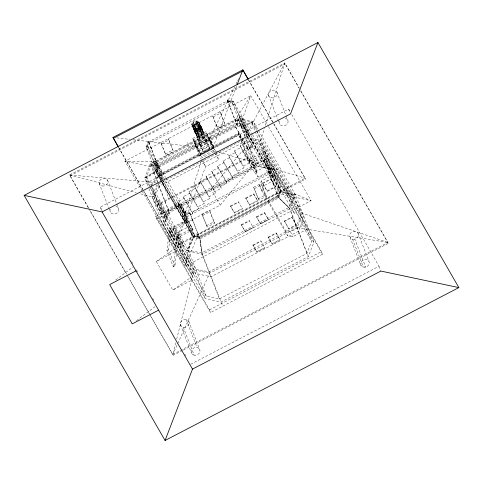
<?xml version="1.0" encoding="UTF-8"?>
<svg xmlns="http://www.w3.org/2000/svg" width="483" height="483" viewBox="0 0 483 483"><rect width="100%" height="100%" fill="white"/><g stroke="black" fill="none" stroke-linecap="round" stroke-linejoin="round"><path stroke-width="0.36" stroke-dasharray="2.42 1.81" d="M174.924 266.103L168.555 249.675L170.994 229.793L177.37 246.227L174.924 266.103L173.331 266.936L166.955 250.502L169.4 230.626L170.994 229.793L187.464 258.435L193.84 274.869L192.24 275.702L175.776 247.061L169.4 230.626L185.87 259.268L192.24 275.702M173.331 266.936L175.776 247.061L177.37 246.227L193.84 274.869M162.584 182.248L191.781 233.023L185.279 266.139L311.082 200.674L267.974 125.713M313.841 242.303L271.869 169.304L253.34 121.529L237.805 118.232L236.422 123.926L237.189 125.26L241.265 126.123L253.34 121.529L295.312 194.534L313.841 242.303L308.377 256.527L220.876 302.062L205.341 298.766L163.363 225.766L148.637 187.796M182.508 350.471L173.156 355.337L172.811 354.45L175.939 342.061M176.675 339.144L194.142 269.9L152.169 196.895L139.859 193.623M201.079 161.467L175.263 245.799L144.115 191.63M183.178 350.121L388.308 243.372L387.964 242.484L302.648 213.432L260.669 140.432L264.461 128.243M265.354 125.375L284.759 62.989L299.394 88.443M248.968 134.757L241.482 121.74L250.737 95.725L267.6 125.061M161.564 181.94L155.725 171.791L146.053 146.844L148.317 140.951L158.756 167.227L157.325 170.958L144.834 177.998L148.366 187.096M252.615 134.745L271.7 167.945L269.442 173.838L186.287 217.109L146.397 147.738L148.661 141.845L227.463 100.832L233.899 102.197L252.241 134.093M146.053 146.844L147.647 146.017L149.084 142.286M146.397 147.738L147.991 146.904L149.428 143.173L228.23 102.167L232.305 103.03L233.899 102.197M244.863 136.435L237.805 118.232L150.298 163.773L144.834 177.998L149.332 185.816M256.57 130.754L293.718 195.361L311.559 241.355L306.928 253.418L219.421 298.959L206.247 296.164L164.274 223.158L146.434 177.164L151.064 165.101L238.566 119.567L251.746 122.362L256.195 130.102M161.087 179.646L153.98 167.275L156.238 161.382L235.046 120.376L250.737 95.725L124.934 161.189L142.177 191.177M248.848 135.711L242.858 125.296L236.422 123.926L157.621 164.938L155.357 170.831L144.834 177.998L146.747 177.714L155.725 171.791L157.989 165.898L236.797 124.886L243.233 126.25L252.06 122.911L253.34 121.529M160.815 180.328L155.357 170.831L156.951 169.998L158.382 166.267L237.189 125.26M156.848 184.705L152.169 196.895L153.763 196.068L158.4 184.005L151.728 164.757L150.298 163.773L157.361 181.97M164.274 223.158L168.905 211.095L256.407 165.56L269.586 168.356L275.962 179.447L263.326 186.021L261.599 190.519L287.633 235.801L292.547 236.839L305.184 230.27C300.082 218.304 292.511 207.515 289.082 194.752C281.046 179.344 271.041 165.24 262.523 150.147L249.349 147.351L242.279 151.034L211.059 189.161L220.248 205.136L169.183 231.707L168.319 229.479L187.47 219.511L181.439 203.971L181.059 203.301L186.396 217.072L177.593 201.761L183.981 198.441L183.286 196.666L189.674 193.345L188.98 191.57L195.361 188.243L194.673 186.468L201.055 183.148L200.367 181.373L206.754 178.052L206.06 176.271L212.448 172.95L211.753 171.175L218.141 167.855L217.447 166.08L223.834 162.759L223.14 160.978L229.51 157.663L228.821 155.888L235.203 152.568L234.515 150.799L240.902 147.478L240.208 145.703L247.278 142.026L260.458 144.822L265.366 153.365L250.194 161.262L241.917 140.239M163.363 225.766L168.827 211.542L256.334 166.007L271.869 169.304M236.622 86.046L212.472 148.933L199.322 155.774L201.176 159.004M261.599 190.519L259.637 185.46L261.363 180.956L274 174.381L281.136 186.8L279.542 187.633L294.479 213.613L296.079 212.786M308.377 256.527L289.848 208.759L278.769 197.891L278.003 196.557L268.331 171.616L269.762 167.885L271.355 167.058L281.034 191.999L278.769 197.891L199.962 238.898L193.532 237.533L161.938 182.592M184.198 213.48L185.792 212.647L189.867 213.516L268.675 172.503L270.106 168.772L271.7 167.945M306.928 253.418L289.088 207.424L278.769 197.891L269.097 172.944L271.355 167.058M191.781 233.023L198.217 234.388L277.019 193.375L279.283 187.482L249.343 135.409M161.189 180.98L193.158 236.573L199.594 237.938L278.395 196.931L280.659 191.039L249.222 136.357M149.706 186.468L186.812 250.997L202.347 254.293L289.848 208.759L295.312 194.534L293.718 195.361L289.088 207.424L201.58 252.959L188.406 250.164L186.812 250.997L205.341 298.766M177.768 343.528L209.682 273.197L297.184 227.662L302.648 213.432M206.247 296.164L188.406 250.164L193.532 237.533L195.126 236.706L199.201 237.57L278.003 196.557L279.44 192.826L281.034 191.999L293.404 194.812L295.312 194.534L280.659 191.039M198.217 234.388L185.279 266.139L142.551 191.829M128.152 276.777L172.811 354.45L177.46 344.21M133.139 139.75L195.875 146.892L209.024 140.046L234.708 86.747M236.006 84.048L237.31 81.349M237.636 80.673L238.608 78.651M245.841 135.814L284.759 62.989L298.989 88.027M150.962 185.043L158.17 176.041L238.608 134.183L238.988 134.848L158.557 176.706L151.795 185.146M220.248 205.136L251.462 167.003L267.437 158.696L264.678 151.59L249.506 159.487L250.194 161.262M115.636 280.068L132.952 266.972M136.435 320.712L154.946 306.717M156.305 261.46L174.369 248.86L175.401 251.522L156.305 261.46L172.775 290.102L191.872 280.164L190.839 277.502L172.775 290.102M88.341 207.823L69.606 174.955L284.759 62.989M69.95 175.842L285.103 63.877M230.62 100.687L229.02 101.515L228 101.563L227.463 100.832L229.02 101.515L230.681 101.515L230.62 100.687L230.965 101.575M192.928 121.861L196.122 120.201L197.65 122.863L203.868 138.887L200.674 140.547L199.141 137.884L192.928 121.861L194.462 124.523L200.674 140.547M233.555 101.309L227.119 99.945L227.885 101.279L231.961 102.142L233.555 101.309L243.233 126.25L248.099 134.715M191.582 123.98L197.97 120.659L201.2 126.431L194.818 129.752L191.582 123.98L194.818 129.752M191.757 124.427L198.139 121.106L197.97 120.659M191.962 124.952L198.344 121.625L201.574 127.397L195.192 130.718L191.962 124.952L192.131 125.393L198.513 122.072L198.344 121.625M194.462 124.523L197.65 122.863M192.349 125.948L198.73 122.628L201.966 128.4L195.579 131.72L192.349 125.948L195.579 131.72M192.518 126.395L198.905 123.074L198.73 122.628M192.729 126.932L199.111 123.606L202.172 128.931L202.347 129.378L195.959 132.698L192.729 126.932L196.327 133.634L202.709 130.313L202.534 129.873L199.473 124.548L193.091 127.868L196.327 133.634M192.898 127.373L199.28 124.053L199.111 123.606M161.527 143.813L168.929 139.961L168.162 138.633L173.409 151.511L166.007 155.363L160.761 142.485L166.007 155.363M213.202 116.922L220.61 113.07L219.843 111.736L225.09 124.62L217.682 128.472L212.442 115.594L217.682 128.472M193.266 128.315L199.648 124.988L199.473 124.548M193.484 128.883L199.865 125.562L203.101 131.328L196.72 134.654L193.484 128.883L196.72 134.654M193.659 129.329L200.04 126.009L199.865 125.562M194.649 129.305L201.031 125.985L201.2 126.431M193.87 129.885L200.258 126.564L203.488 132.33L197.106 135.651L193.87 129.885L194.045 130.325L200.427 127.005L200.258 126.564M201.405 126.951L195.023 130.277L195.192 130.718M194.275 130.923L200.662 127.603L203.723 132.928L203.892 133.374L197.511 136.695L194.275 130.923L197.511 136.695M194.45 131.37L200.831 128.049L200.662 127.603M195.41 131.273L201.791 127.953L201.966 128.4M194.685 131.968L201.067 128.647L204.297 134.419L197.915 137.74L194.685 131.968L197.915 137.74M194.854 132.414L201.236 129.094M195.79 132.257L202.172 128.931M196.152 133.193L202.534 129.873M196.545 134.208L202.926 130.887L203.101 131.328M203.319 131.889L196.937 135.21L197.106 135.651M192.632 138.536L205.782 131.69L212.091 142.666L212.611 143.994L199.461 150.841L192.632 138.536L199.461 150.841M197.342 136.248L203.723 132.928M196.78 137.383L203.168 134.063L206.229 139.388L209.809 148.625L203.428 151.946L200.367 146.621L196.78 137.383L199.841 142.708L203.428 151.946M165.24 154.035L172.642 150.177M216.921 127.138L224.323 123.286M197.746 137.293L204.128 133.972L200.831 128.049M193.152 139.871L206.301 133.024L205.782 131.69M199.141 137.884L202.335 136.224L196.122 120.201M153.365 161.727L154.958 160.893L158.502 167.058L162.982 178.607L161.382 179.441L157.844 173.276L153.365 161.727L156.909 167.891L162.155 181.373M239.272 117.019L240.866 116.192L244.41 122.356L248.89 133.9L247.29 134.733L243.746 128.569L239.272 117.019L242.816 123.183L247.29 134.733M193.979 142.008L207.129 135.162L213.438 146.138L213.957 147.466L200.807 154.312L193.979 142.008L200.807 154.312M194.498 143.336L207.648 136.496L207.129 135.162M199.841 142.708L206.229 139.388M199.322 155.774L195.355 145.558L208.511 138.718L214.82 149.688L218.781 159.903L205.631 166.75L175.263 245.799L305.129 178.221L273.982 124.046M156.909 167.891L158.502 167.058M242.816 123.183L244.41 122.356M158.756 167.227L237.564 126.22L241.633 127.083L251.746 122.362L255.006 130.76M200.367 146.621L206.748 143.3L203.168 134.063M198.942 149.507L212.091 142.666M157.844 173.276L159.438 172.443L154.958 160.893M243.746 128.569L245.346 127.735L240.866 116.192M101.587 210.564L100.259 207.135L288.647 109.098L290.15 111.706M218.207 151.891L215.333 151.022L202.184 157.863L201.665 156.534L214.82 149.688M168.905 211.095L158.4 184.005L245.231 138.814M250.834 140.897L252.434 140.064M274.145 168.772L258.17 177.086L247.224 148.855L252.694 146.005L246.783 135.717M158.865 200.517L157.271 201.345L162.632 210.666L166.074 219.548L167.673 218.714L164.226 209.833L158.865 200.517L162.312 209.399L167.673 218.714M156.697 204.78L248.431 157.041L257.421 172.673L256.624 173.089L247.634 157.458L240.999 140.342M157.084 205.444L248.014 158.122M260.53 154.005L262.13 153.171M183.981 198.441L192.783 213.752L192.089 211.977L198.477 208.65L197.782 206.875L204.164 203.554L203.476 201.779L209.857 198.459L209.169 196.678L215.551 193.357L214.863 191.582L221.244 188.261L220.556 186.486L226.938 183.166L226.249 181.385L232.637 178.064L231.943 176.289L238.312 172.974L237.624 171.199L244.006 167.879L243.317 166.11L249.705 162.789L249.011 161.008L249.814 160.597M162.312 209.399L160.718 210.232L166.074 219.548M162.632 210.666L164.226 209.833M177.593 201.761L178.287 203.542L168.042 208.867L163.411 220.93L172.914 237.467L173.777 239.695L192.928 229.727L192.409 228.393L187.815 220.405L168.67 230.367L173.258 238.354L192.409 228.393M252.567 164.812L267.739 156.915L267.051 155.134L251.878 163.031L252.567 164.812L249.506 159.487M155.737 216.456L267.745 158.17L321.473 251.613L322.505 254.275L210.497 312.561L156.77 219.119L155.737 216.456L209.465 309.899L210.497 312.561M178.167 204.87L179.767 204.043L183.311 210.202L187.79 221.751L186.19 222.585L182.646 216.42L178.167 204.87L181.711 211.035L186.19 222.585M264.074 160.163L265.674 159.336L269.218 165.5L273.698 177.044L272.098 177.877L268.554 171.713L264.074 160.163L267.618 166.327L272.098 177.877M151.777 187.144L162.294 213.933L181.439 203.971M156.77 219.119L268.777 160.833L267.745 158.17M242.279 151.034L254.523 172.328L270.498 164.021M181.711 211.035L183.311 210.202M267.618 166.327L269.218 165.5M277.634 195.597L198.827 236.61L194.752 235.746L193.158 236.573L186.812 250.997L188.086 249.614L193.532 237.533L183.854 212.592L185.448 211.759L189.523 212.623L190.29 213.957L199.962 238.898L202.347 254.293L222.748 306.192M182.646 216.42L184.246 215.587L179.767 204.043M173.125 228.918L174.719 228.085L180.074 237.401L183.522 246.288L181.928 247.115L176.567 237.799L173.125 228.918L178.481 238.234L181.928 247.115M201.972 214.156L209.374 210.304L210.141 211.632L214.621 223.182L207.213 227.034L201.972 214.156L207.213 227.034M253.647 187.265L261.049 183.407L261.816 184.741L266.296 196.285L258.894 200.143L253.647 187.265L258.894 200.143M262.577 183.117L270.806 178.831L275.292 186.631L275.467 187.078L267.232 191.359L262.577 183.117L267.232 191.359M262.746 183.558L270.981 179.278L270.806 178.831M202.733 215.484L210.141 211.632M254.414 188.593L261.816 184.741M190.628 225.736L171.483 235.698L170.964 234.364M230.488 205.981L238.469 201.828L242.466 208.928L234.49 213.081L230.488 205.981L234.49 213.081M245.738 198.048L253.72 193.894L257.548 200.548L257.717 200.994L249.741 205.148L245.738 198.048L249.741 205.148M230.663 206.428L238.638 202.274L238.469 201.828M245.913 198.489L253.889 194.335L253.72 193.894M176.567 237.799L178.167 236.966L174.719 228.085M267.063 190.918L275.292 186.631M178.481 238.234L180.074 237.401M206.446 225.706L213.854 221.848L209.374 210.304M258.127 198.809L265.529 194.957L261.049 183.407M234.315 212.635L242.297 208.487L242.466 208.928M249.566 204.701L257.548 200.548M166.955 250.502L168.555 249.675M218.926 152.109L305.129 178.221L305.473 179.108L175.607 246.692L143.711 191.214M294.479 213.613L287.488 195.585L289.082 194.752M241.271 224.728L249.246 220.574L253.249 227.674L245.267 231.828L241.271 224.728L245.267 231.828M256.521 216.795L264.497 212.641L268.325 219.294L268.494 219.741L260.518 223.895L256.521 216.795L260.518 223.895M241.44 225.175L249.421 221.021L249.246 220.574M256.69 217.235L264.672 213.081L264.497 212.641M185.87 259.268L187.464 258.435M245.098 231.387L253.074 227.233L253.249 227.674M260.343 223.448L268.325 219.294M288.943 229.039L284.378 220.954L291.75 217.121L296.145 224.758L288.774 228.598L288.943 229.039L296.314 225.205L291.75 217.121M284.547 221.401L291.919 217.561M252.941 245.032L260.923 240.884L264.919 247.984L256.944 252.132L252.941 245.032L256.944 252.132M268.192 237.099L276.173 232.945L280.001 239.604L280.17 240.045L272.195 244.199L268.192 237.099L272.195 244.199M253.116 245.479L261.092 241.325L260.923 240.884M268.367 237.539L276.342 233.392L276.173 232.945M259.637 185.46L285.67 230.735L290.585 231.78L303.221 225.205M256.769 251.691L264.75 247.537L264.919 247.984M272.02 243.752L280.001 239.604M209.465 309.899L321.473 251.613M172.811 354.45L387.964 242.484L299.774 89.095M190.628 364.303L379.016 266.266L291.647 114.314M354.782 239.061C350.09 240.733 347.555 233.681 352.185 231.925A4.51 3.828 -21.2 0 1 358.44 235.221L358.187 236.235A4.51 3.828 -21.2 0 1 354.782 239.061L365.637 267.039L363.355 267.075L360.867 265.294L350.018 237.31M156.238 161.382L124.934 161.189L153.98 167.275M88.371 207.587L69.606 174.955L156.142 182.544M116.705 137.884L130.15 139.412M151.064 165.101L157.989 165.898L162.523 173.777L158.382 166.267M150.298 163.773L157.621 164.938M297.184 227.662L387.964 242.484M151.728 164.757L157.989 165.898L148.317 140.951M235.046 120.376L241.482 121.74M247.254 137.589L260.669 140.432M183.854 212.592L190.29 213.957M194.142 269.9L209.682 273.197M277.019 193.375L311.082 200.674L279.283 187.482M293.718 195.361L281.034 191.999L248.473 135.367M69.606 174.955L136.236 192.663M278.395 196.931L289.848 208.759M254.523 172.328L258.17 177.086M151.747 149.156L150.986 147.84L151.753 149.169M191.86 218.636L192.614 219.952M300.492 90.635L388.308 243.372M248.467 79.665L273.607 123.394M248.431 79.9L273.203 122.978M273.577 123.63L305.473 179.108M264.678 151.59L267.739 156.915M268.777 160.833L322.505 254.275M287.488 195.585L272.551 169.599L279.542 187.633M232.305 103.03L250.647 134.926M251.021 135.578L270.106 168.772M305.184 230.27L311.559 241.355M245.346 127.735L248.89 133.9M273.698 177.044L270.154 170.885L265.674 159.336M268.331 171.616L269.097 172.944M227.463 100.832L228.23 102.167M268.675 172.503L269.442 173.838M241.265 126.123L246.415 135.077M247.151 136.677L241.633 127.083L231.961 102.142M247.519 137.317L279.44 192.826L269.762 167.885M270.981 179.278L275.467 187.078M249.349 147.351L258.532 163.326M247.224 148.855L238.234 133.223L240.733 139.659M284.378 220.954L288.774 228.598M240.208 145.703L249.011 161.008M240.902 147.478L249.705 162.789M265.529 194.957L266.296 196.285M234.515 150.799L243.317 166.11M235.203 152.568L244.006 167.879M253.889 194.335L257.717 200.994M264.672 213.081L268.494 219.741M276.342 233.392L280.17 240.045M228.821 155.888L237.624 171.199M229.51 157.663L238.312 172.974M223.14 160.978L231.943 176.289M223.834 162.759L232.637 178.064M206.301 133.024L212.611 143.994M207.648 136.496L213.957 147.466M209.024 140.046L215.333 151.022M198.513 122.072L201.574 127.397M199.28 124.053L202.347 129.378M199.648 124.988L202.709 130.313M200.427 127.005L203.488 132.33M214.325 152.157L212.472 148.933L208.511 138.718M214.7 152.803L218.781 159.903M199.213 126.896L197.686 124.234L194.492 125.894L196.026 128.556M198.072 125.236L199.606 127.898M198.453 126.214L199.986 128.876M198.815 127.15L200.348 129.812M201.127 131.829L199.6 129.166L196.406 130.827L197.939 133.489M201.532 132.873L200.004 130.211L196.81 131.871L198.344 134.534M201.936 133.918L200.409 131.255L197.215 132.916L198.748 135.578M205.885 141.078L208.946 146.403L202.564 149.724L199.503 144.399M206.748 143.3L209.809 148.625M202.335 136.224L203.868 138.887M195.651 127.59L194.118 124.928L197.312 123.268L198.839 125.93L195.259 127.874L196.792 130.537M194.878 126.896L196.412 129.559M217.447 166.08L226.249 181.385M195.627 128.81L197.155 131.473M218.141 167.855L226.938 183.166M211.753 171.175L220.556 186.486M212.448 172.95L221.244 188.261M195.355 145.558L201.665 156.534M195.875 146.892L202.184 157.863M201.544 159.65L205.631 166.75L203.24 160.597M187.452 142.473L188.219 143.807M206.06 176.271L214.863 191.582M206.754 178.052L215.551 193.357M200.367 181.373L209.169 196.678M201.055 183.148L209.857 198.459M194.673 186.468L203.476 201.779M195.361 188.243L204.164 203.554M213.854 221.848L214.621 223.182M188.98 191.57L197.782 206.875M189.674 193.345L198.477 208.65M183.286 196.666L192.089 211.977M148.661 141.845L149.428 143.173M189.867 213.516L190.634 214.844M192.198 219.511L192.959 220.84M179.163 198.422L179.549 199.093M147.991 146.904L165.584 177.496M165.959 178.149L185.792 212.647M198.827 236.61L199.594 237.938L202.347 254.293M178.287 203.542L187.47 219.511M192.928 229.727L187.815 220.405M159.438 172.443L162.982 178.607M184.246 215.587L187.79 221.751M156.951 169.998L194.752 235.746M162.028 179.145L157.325 170.958L147.647 146.017M162.409 179.803L195.126 236.706L185.448 211.759M161.751 181.656L155.013 169.944L157.277 164.051L236.078 123.038L242.514 124.403L280.315 190.151L278.051 196.044L199.25 237.05L192.814 235.686L162.125 182.308M157.633 182.671L158.4 184.005M169.026 212.749L169.865 214.204L158.092 183.86M146.434 177.164L188.406 250.164M178.167 236.966L183.522 246.288M153.763 196.068L195.736 269.067L208.916 271.863L296.417 226.328L301.048 214.265L259.075 141.265L245.901 138.47L256.407 165.56M160.018 208.39L160.398 209.054M118.601 147.249L143.741 190.978M118.57 147.484L143.336 190.562M100.259 207.135L102.493 211.017M126.697 253.116L128.188 255.706M131.539 261.538L133.03 264.129M136.369 269.937L137.848 272.515M147.852 289.903L149.332 292.481M152.664 298.277L154.149 300.855M184.669 353.942L186.16 356.532M90.249 210.854L126.649 274.169M88.715 208.475L126.618 274.404M126.993 275.056L173.156 355.337M379.016 266.266L380.882 271.066M358.054 233.265L368.909 261.249M352.499 239.097L363.355 267.075L365.637 267.039A4.51 3.828 -21.2 0 0 369.036 264.213L369.296 263.199A4.51 3.828 -21.2 0 0 363.041 259.908L360.741 262.323L360.867 265.294M288.647 109.098L289.715 111.839M276.819 91.975L285.858 115.292M286.045 115.757L288.031 120.889M268.482 95.193L277.791 119.21M277.979 119.675L279.693 124.107M272.593 164.775L281.136 186.8M274 174.381L275.962 179.447M255.278 131.461L269.586 168.356M290.585 231.78L292.547 236.839M285.67 230.735L287.633 235.801M252.694 146.005L253.068 146.965L248.395 149.398L235.269 126.262L248.02 148.438L257.421 172.673M245.086 136.369L238.566 119.567L236.797 124.886L237.564 126.22L227.885 101.279M245.823 138.911L256.334 166.007M261.363 180.956L263.326 186.021M227.119 99.945L236.797 124.886L237.908 119.911L237.805 118.232M241.102 138.138L239.031 132.807L157.802 175.081L158.17 176.041M240.317 138.271L238.62 133.888L158.183 175.746L158.557 176.706M241.379 141.006L251.462 167.003M220.61 113.07L225.09 124.62M204.128 133.972L204.297 134.419M168.929 139.961L173.409 151.511M189.523 212.623L199.962 238.898L201.58 252.959L219.421 298.959M159.776 174.918L160.151 175.878M162.421 182.055L168.796 198.483M151.348 185.707L162.294 213.933M188.732 321.31L199.944 350.223A4.51 3.828 -21.2 0 1 194.13 355.192L183.274 327.208A4.51 3.828 -21.2 0 1 181.862 320.712A4.51 3.828 -21.2 0 1 189.088 322.246A4.51 3.828 -21.2 0 1 183.274 327.208M186.209 319.565L197.064 347.549M180.394 324.534L191.606 353.441M107.522 180.074L116.566 203.391M116.747 203.856L118.733 208.988M99.184 183.292L108.5 207.31M108.681 207.775L110.396 212.206M285.151 118.208A4.51 3.828 -21.2 0 1 287.711 123.25A4.51 3.828 -21.2 0 1 281.511 125.64A4.51 3.828 -21.2 0 1 280.031 120.189M115.854 206.307A4.51 3.828 -21.2 0 1 118.42 211.343A4.51 3.828 -21.2 0 1 112.219 213.74A4.51 3.828 -21.2 0 1 110.734 208.288M194.13 355.192A4.51 3.828 -21.2 0 1 192.717 348.69A4.51 3.828 -21.2 0 1 199.944 350.223M159.01 186.227L153.546 200.451L195.518 273.45L211.059 276.747L298.56 231.212L304.024 216.988L262.052 143.988L246.511 140.692L159.01 186.227M199.207 128.17L196.02 129.83L197.547 132.493L200.741 130.833L199.207 128.17M204.538 137.607L198.157 140.933L201.218 146.252L207.599 142.932L204.538 137.607M251.927 144.677L247.254 147.11L247.628 148.07L252.301 145.637L251.927 144.677M179.229 244.114L177.635 244.947L184.011 261.381L185.605 260.548L179.229 244.114M271.361 97.874A4.51 3.828 -21.2 0 0 277.176 92.905A4.51 3.828 -21.2 0 0 269.949 91.372A4.51 3.828 -21.2 0 0 271.361 97.874M102.064 185.973A4.51 3.828 -21.2 0 0 107.884 181.004A4.51 3.828 -21.2 0 0 100.651 179.471A4.51 3.828 -21.2 0 0 102.064 185.973"/><path stroke-width="0.72" d="M237.165 84.64L242.834 69.878L248.087 79.013M165.071 440.484L192.488 369.103L380.882 271.066L458.85 287.608L317.929 42.516L24.15 195.392L165.071 440.484L458.85 287.608M317.929 42.516L290.512 113.897L102.118 211.934L24.15 195.392M118.196 146.832L112.968 137.456L242.834 69.878L248.057 79.248M113.312 138.343L243.178 70.766M136.007 270.872L109.659 284.584L132.251 323.876L158.599 310.164M112.968 137.456L118.226 146.597M102.118 211.934L192.488 369.103"/></g></svg>
